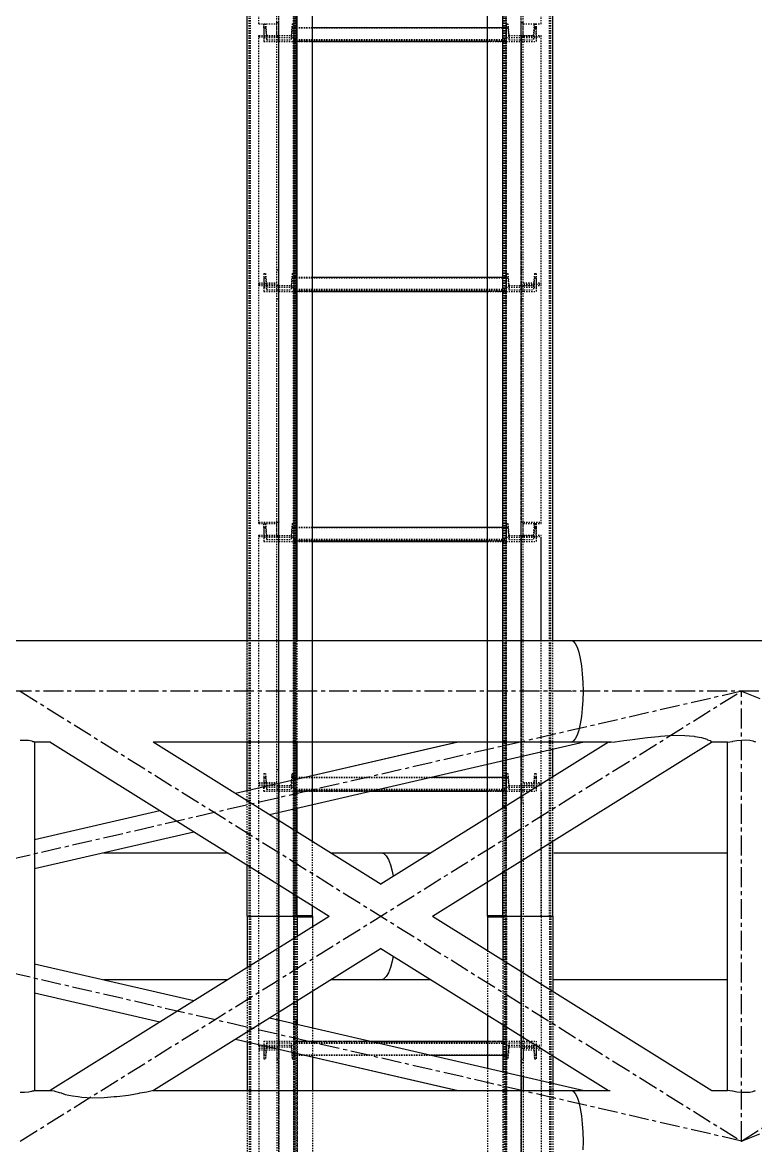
# Model space of a CAD drawing. Header units: millimetres. Extents: x 5143 to 30813, y 232 to 21408.
# Drawn here: x 26041.8 to 26335.1, y 10728.5 to 11177.9 of the extents above; entities that cross this region are included whole.
import ezdxf

# ---------------------------------------------------------------- set-up
doc = ezdxf.new("R2010")
doc.units = ezdxf.units.MM
doc.header["$LTSCALE"] = 0.25
for name, pattern in [('CENTER', [50.8, 31.75, -6.35, 6.35, -6.35]), ('XKITLINE00', [0]), ('XKITLINE02', [4, 2, -2]), ('XKITLINE03', [6, 3, -1, 1, -1])]:
    doc.linetypes.add(name, pattern=pattern)

msp = doc.modelspace()

# ---------------------------------------------------------------- linework, layer by layer
at = {"color": 1, "linetype": 'XKITLINE03'}
for p, q in [((26144.38, 10818.82), (26144.38, 12467.2)), ((26241.36, 10818.82), (26241.36, 12467.2)), ((26150.38, 12460.27), (26150.38, 10820.27)), ((26235.38, 10820.27), (26235.38, 12460.27)), ((26144.38, 11073.14), (26144.38, 11172.11)), ((26150.38, 11170.2), (26150.38, 11171.87)), ((26235.36, 11171.87), (26235.36, 11170.2)), ((26241.36, 11172.11), (26241.36, 11073.14)), ((26150.38, 11170.38), (26235.36, 11170.38)), ((26144.38, 10977.95), (26144.38, 11073.14)), ((26241.36, 11073.14), (26241.36, 10977.95)), ((26150.38, 11070.21), (26150.38, 11071.88)), ((26150.38, 11070.39), (26235.36, 11070.39)), ((26235.36, 11071.88), (26235.36, 11070.21)), ((26144.38, 10873.16), (26144.38, 10972.13)), ((26150.38, 10970.22), (26150.38, 10971.89)), ((26150.38, 10970.4), (26235.36, 10970.4)), ((26235.36, 10971.89), (26235.36, 10970.22)), ((26241.36, 10972.13), (26241.36, 10873.16)), ((26144.38, 10768.71), (26144.38, 10873.16)), ((26150.38, 10870.24), (26150.38, 10871.9)), ((26150.38, 10870.41), (26235.36, 10870.41)), ((26235.36, 10871.9), (26235.36, 10870.24)), ((26241.36, 10873.16), (26241.36, 10768.7)), ((26144.38, 9173.35), (26144.38, 10821.73)), ((26241.36, 9173.35), (26241.36, 10821.73)), ((26150.38, 10820.27), (26150.38, 9180.27)), ((26235.38, 9180.27), (26235.38, 10820.27)), ((26144.38, 10668.42), (26144.38, 10767.39)), ((26150.38, 10768.65), (26150.38, 10770.31)), ((26235.36, 10770.14), (26150.38, 10770.14)), ((26235.36, 10770.31), (26235.36, 10768.65)), ((26241.36, 10767.39), (26241.36, 10668.42))]:
    msp.add_line(p, q, dxfattribs=at)
at = {"color": 3, "linetype": 'XKITLINE02'}
for p, q in [((26132.53, 10820.27), (26132.53, 12463.6)), ((26133.06, 10820.27), (26133.07, 12463.8)), ((26150.3, 10820.27), (26150.3, 12463.8)), ((26150.83, 10820.27), (26150.83, 12463.6)), ((26234.06, 10837.88), (26234.06, 12463.6)), ((26234.91, 10820.27), (26234.91, 12463.6)), ((26235.44, 10820.27), (26235.45, 12463.8)), ((26252.68, 10820.27), (26252.68, 12463.8)), ((26253.21, 10820.27), (26253.21, 12463.6)), ((26150.38, 10820.27), (26150.38, 12460.57)), ((26151.23, 10820.3), (26151.23, 12460.55)), ((26157.88, 10824.41), (26157.88, 12460.56)), ((26227.88, 10820.56), (26227.88, 12460.56)), ((26234.53, 10820.3), (26234.53, 12460.55)), ((26235.38, 10820.27), (26235.38, 12460.57)), ((26131.68, 10840.75), (26131.68, 12421.84)), ((26150.38, 12350.28), (26150.38, 10820.27)), ((26151.23, 12350.28), (26151.23, 10820.3)), ((26254.06, 10887.1), (26254.06, 12350.28)), ((26136.38, 11177.33), (26136.38, 11273.12)), ((26143.58, 11172.02), (26143.58, 11272.53)), ((26144.38, 11172.02), (26144.38, 11273.12)), ((26241.36, 11172.02), (26241.36, 11273.12)), ((26242.16, 11172.02), (26242.16, 11272.53)), ((26249.36, 11177.33), (26249.36, 11273.12)), ((26136.38, 11177.33), (26143.58, 11177.33)), ((26138.38, 11175.7), (26138.38, 11177.37)), ((26138.38, 11177.37), (26139.06, 11177.37)), ((26138.38, 11177.33), (26138.38, 11171.87)), ((26139.06, 11177.37), (26139.06, 11175.7)), ((26139.06, 11177.37), (26139.44, 11172.57)), ((26143.58, 11073.71), (26143.58, 11177.83)), ((26143.58, 11177.83), (26144.38, 11177.83)), ((26144.38, 11073.14), (26144.38, 11177.83)), ((26149.7, 11177.37), (26149.32, 11172.57)), ((26149.7, 11177.37), (26149.7, 11175.7)), ((26149.7, 11177.37), (26150.38, 11177.37)), ((26150.38, 11177.37), (26150.38, 11175.7)), ((26150.38, 11177.37), (26150.38, 11171.87)), ((26150.38, 11170.2), (26150.38, 11175.88)), ((26150.38, 11175.88), (26157.88, 11175.88)), ((26150.38, 11175.87), (26235.36, 11175.87)), ((26227.88, 11175.88), (26235.36, 11175.88)), ((26235.36, 11177.37), (26235.36, 11171.87)), ((26235.36, 11177.37), (26236.04, 11177.37)), ((26235.36, 11177.37), (26235.36, 11175.7)), ((26235.36, 11170.2), (26235.36, 11175.88)), ((26236.04, 11177.37), (26236.42, 11172.57)), ((26236.04, 11177.37), (26236.04, 11175.7)), ((26241.36, 11073.14), (26241.36, 11177.83)), ((26241.36, 11177.83), (26242.16, 11177.83)), ((26242.16, 11073.71), (26242.16, 11177.83)), ((26242.16, 11177.33), (26249.36, 11177.33)), ((26246.3, 11172.57), (26246.68, 11177.37)), ((26246.68, 11177.37), (26247.36, 11177.37)), ((26246.68, 11177.37), (26246.68, 11175.7)), ((26247.36, 11171.87), (26247.36, 11177.37)), ((26247.36, 11177.37), (26247.36, 11175.7)), ((26136.38, 11073.14), (26136.38, 11172.68)), ((26136.38, 11172.68), (26143.58, 11172.68)), ((26136.38, 11172.11), (26144.38, 11172.11)), ((26138.38, 11175.7), (26139.06, 11175.7)), ((26138.38, 11175.7), (26138.38, 11170.2)), ((26138.38, 11171.87), (26138.38, 11170.2)), ((26138.38, 11171.87), (26150.38, 11171.87)), ((26139.06, 11175.7), (26139.44, 11170.9)), ((26139.44, 11172.57), (26139.44, 11170.9)), ((26139.44, 11172.57), (26149.32, 11172.57)), ((26143.58, 11172.02), (26144.38, 11172.02)), ((26149.7, 11175.7), (26149.32, 11170.9)), ((26149.32, 11172.57), (26149.32, 11170.9)), ((26149.7, 11175.7), (26150.38, 11175.7)), ((26150.38, 11175.71), (26235.36, 11175.71)), ((26150.38, 11175.7), (26235.36, 11175.7)), ((26150.38, 11175.7), (26150.38, 11170.2)), ((26150.38, 11171.87), (26150.38, 11170.2)), ((26235.36, 11175.7), (26235.36, 11170.2)), ((26235.36, 11175.7), (26236.04, 11175.7)), ((26235.36, 11171.87), (26247.36, 11171.87)), ((26235.36, 11171.87), (26235.36, 11170.2)), ((26236.04, 11175.7), (26236.42, 11170.9)), ((26236.42, 11172.57), (26246.3, 11172.57)), ((26236.42, 11172.57), (26236.42, 11170.9)), ((26241.36, 11172.11), (26249.36, 11172.11)), ((26241.36, 11172.02), (26242.16, 11172.02)), ((26242.16, 11172.68), (26249.36, 11172.68)), ((26246.68, 11175.7), (26246.3, 11170.9)), ((26246.3, 11172.57), (26246.3, 11170.9)), ((26246.68, 11175.7), (26247.36, 11175.7)), ((26247.36, 11175.7), (26247.36, 11170.2)), ((26247.36, 11171.87), (26247.36, 11170.2)), ((26249.36, 11073.14), (26249.36, 11172.68)), ((26138.38, 11170.2), (26150.38, 11170.2)), ((26139.44, 11170.9), (26149.32, 11170.9)), ((26150.38, 11171.06), (26235.36, 11171.06)), ((26150.38, 11170.92), (26235.36, 11170.92)), ((26150.38, 11170.38), (26157.88, 11170.38)), ((26150.38, 11170.2), (26157.88, 11170.2)), ((26227.88, 11170.38), (26235.36, 11170.38)), ((26227.88, 11170.2), (26235.36, 11170.2)), ((26235.36, 11170.2), (26247.36, 11170.2)), ((26236.42, 11170.9), (26246.3, 11170.9)), ((26138.38, 11077.38), (26138.38, 11075.71)), ((26138.38, 11077.38), (26139.06, 11077.38)), ((26138.38, 11077.38), (26138.38, 11071.88)), ((26139.06, 11077.38), (26139.06, 11075.71)), ((26139.06, 11077.38), (26139.44, 11072.58)), ((26143.58, 11078.86), (26144.38, 11078.86)), ((26149.7, 11077.38), (26149.32, 11072.58)), ((26149.7, 11077.38), (26149.7, 11075.71)), ((26149.7, 11077.38), (26150.38, 11077.38)), ((26150.38, 11077.38), (26150.38, 11075.71)), ((26150.38, 11077.38), (26150.38, 11071.88)), ((26235.36, 11077.38), (26235.36, 11071.88)), ((26235.36, 11077.38), (26236.04, 11077.38)), ((26235.36, 11077.38), (26235.36, 11075.71)), ((26236.04, 11077.38), (26236.42, 11072.58)), ((26236.04, 11077.38), (26236.04, 11075.71)), ((26241.36, 11078.86), (26242.16, 11078.86)), ((26246.68, 11077.38), (26246.3, 11072.58)), ((26246.68, 11077.38), (26247.36, 11077.38)), ((26246.68, 11077.38), (26246.68, 11075.71)), ((26247.36, 11077.38), (26247.36, 11071.88)), ((26247.36, 11077.38), (26247.36, 11075.71)), ((26136.38, 11073.71), (26143.58, 11073.71)), ((26136.38, 10977.35), (26136.38, 11073.14)), ((26136.38, 11073.14), (26144.38, 11073.14)), ((26136.38, 11073.14), (26144.38, 11073.14)), ((26136.38, 11072.55), (26143.58, 11072.55)), ((26138.38, 11075.71), (26139.06, 11075.71)), ((26138.38, 11075.71), (26138.38, 11070.21)), ((26139.06, 11075.71), (26139.44, 11070.91)), ((26139.44, 11072.58), (26139.44, 11070.91)), ((26139.44, 11072.58), (26149.32, 11072.58)), ((26143.58, 10972.04), (26143.58, 11072.55)), ((26144.38, 10972.04), (26144.38, 11073.14)), ((26149.7, 11075.71), (26149.32, 11070.91)), ((26149.32, 11072.58), (26149.32, 11070.91)), ((26149.7, 11075.71), (26150.38, 11075.71)), ((26150.38, 11070.21), (26150.38, 11075.89)), ((26150.38, 11075.89), (26157.88, 11075.89)), ((26150.38, 11075.88), (26235.36, 11075.88)), ((26150.38, 11075.72), (26235.36, 11075.72)), ((26150.38, 11075.71), (26150.38, 11070.21)), ((26150.38, 11075.71), (26235.36, 11075.71)), ((26227.88, 11075.89), (26235.36, 11075.89)), ((26235.36, 11070.21), (26235.36, 11075.89)), ((26235.36, 11075.71), (26235.36, 11070.21)), ((26235.36, 11075.71), (26236.04, 11075.71)), ((26236.04, 11075.71), (26236.42, 11070.91)), ((26236.42, 11072.58), (26246.3, 11072.58)), ((26236.42, 11072.58), (26236.42, 11070.91)), ((26241.36, 10972.04), (26241.36, 11073.14)), ((26241.36, 11073.14), (26249.36, 11073.14)), ((26241.36, 11073.14), (26249.36, 11073.14)), ((26242.16, 11073.71), (26249.36, 11073.71)), ((26242.16, 10972.04), (26242.16, 11072.55)), ((26242.16, 11072.55), (26249.36, 11072.55)), ((26246.68, 11075.71), (26246.3, 11070.91)), ((26246.3, 11072.58), (26246.3, 11070.91)), ((26246.68, 11075.71), (26247.36, 11075.71)), ((26247.36, 11075.71), (26247.36, 11070.21)), ((26249.36, 10977.35), (26249.36, 11073.14)), ((26138.38, 11071.88), (26138.38, 11070.21)), ((26138.38, 11071.88), (26150.38, 11071.88)), ((26138.38, 11070.21), (26150.38, 11070.21)), ((26139.44, 11070.91), (26149.32, 11070.91)), ((26150.38, 11071.88), (26150.38, 11070.21)), ((26150.38, 11071.08), (26235.36, 11071.08)), ((26150.38, 11070.93), (26235.36, 11070.93)), ((26150.38, 11070.39), (26157.88, 11070.39)), ((26150.38, 11070.21), (26157.88, 11070.21)), ((26227.88, 11070.39), (26235.36, 11070.39)), ((26227.88, 11070.21), (26235.36, 11070.21)), ((26235.36, 11071.88), (26247.36, 11071.88)), ((26235.36, 11071.88), (26235.36, 11070.21)), ((26235.36, 11070.21), (26247.36, 11070.21)), ((26236.42, 11070.91), (26246.3, 11070.91)), ((26247.36, 11071.88), (26247.36, 11070.21)), ((26143.58, 11067.24), (26144.38, 11067.24)), ((26241.36, 11067.24), (26242.16, 11067.24)), ((26136.38, 10977.95), (26144.38, 10977.95)), ((26136.38, 10977.35), (26143.58, 10977.35)), ((26138.38, 10975.72), (26138.38, 10977.39)), ((26138.38, 10977.39), (26139.06, 10977.39)), ((26138.38, 10977.35), (26138.38, 10971.89)), ((26138.38, 10975.72), (26139.06, 10975.72)), ((26138.38, 10975.72), (26138.38, 10970.22)), ((26139.06, 10977.39), (26139.06, 10975.72)), ((26139.06, 10977.39), (26139.44, 10972.59)), ((26139.06, 10975.72), (26139.44, 10970.92)), ((26143.58, 10873.74), (26143.58, 10977.85)), ((26143.58, 10977.85), (26144.38, 10977.85)), ((26144.38, 10873.16), (26144.38, 10977.85)), ((26149.7, 10977.39), (26149.32, 10972.59)), ((26149.7, 10975.72), (26149.32, 10970.92)), ((26149.7, 10977.39), (26149.7, 10975.72)), ((26149.7, 10977.39), (26150.38, 10977.39)), ((26149.7, 10975.72), (26150.38, 10975.72)), ((26150.38, 10977.39), (26150.38, 10975.72)), ((26150.38, 10977.39), (26150.38, 10971.89)), ((26150.38, 10970.22), (26150.38, 10975.9)), ((26150.38, 10975.9), (26157.88, 10975.9)), ((26150.38, 10975.89), (26235.36, 10975.89)), ((26150.38, 10975.73), (26235.36, 10975.73)), ((26150.38, 10975.72), (26150.38, 10970.22)), ((26150.38, 10975.72), (26235.36, 10975.72)), ((26227.88, 10975.9), (26235.36, 10975.9)), ((26235.36, 10977.39), (26235.36, 10971.89)), ((26235.36, 10977.39), (26236.04, 10977.39)), ((26235.36, 10977.39), (26235.36, 10975.72)), ((26235.36, 10970.22), (26235.36, 10975.9)), ((26235.36, 10975.72), (26235.36, 10970.22)), ((26235.36, 10975.72), (26236.04, 10975.72)), ((26236.04, 10977.39), (26236.42, 10972.59)), ((26236.04, 10977.39), (26236.04, 10975.72)), ((26236.04, 10975.72), (26236.42, 10970.92)), ((26241.36, 10977.95), (26249.36, 10977.95)), ((26241.36, 10873.16), (26241.36, 10977.85)), ((26241.36, 10977.85), (26242.16, 10977.85)), ((26242.16, 10873.74), (26242.16, 10977.85)), ((26242.16, 10977.35), (26249.36, 10977.35)), ((26246.3, 10972.59), (26246.68, 10977.39)), ((26246.68, 10975.72), (26246.3, 10970.92)), ((26246.68, 10977.39), (26247.36, 10977.39)), ((26246.68, 10977.39), (26246.68, 10975.72)), ((26246.68, 10975.72), (26247.36, 10975.72)), ((26247.36, 10971.89), (26247.36, 10977.39)), ((26247.36, 10977.39), (26247.36, 10975.72)), ((26247.36, 10975.72), (26247.36, 10970.22)), ((26136.38, 10873.16), (26136.38, 10972.7)), ((26136.38, 10972.7), (26143.58, 10972.7)), ((26136.38, 10972.13), (26144.38, 10972.13)), ((26138.38, 10971.89), (26138.38, 10970.22)), ((26138.38, 10971.89), (26150.38, 10971.89)), ((26138.38, 10970.22), (26150.38, 10970.22)), ((26139.44, 10972.59), (26139.44, 10970.92)), ((26139.44, 10972.59), (26149.32, 10972.59)), ((26139.44, 10970.92), (26149.32, 10970.92)), ((26143.58, 10972.04), (26144.38, 10972.04)), ((26149.32, 10972.59), (26149.32, 10970.92)), ((26150.38, 10971.89), (26150.38, 10970.22)), ((26150.38, 10971.09), (26235.36, 10971.09)), ((26150.38, 10970.94), (26235.36, 10970.94)), ((26150.38, 10970.4), (26157.88, 10970.4)), ((26150.38, 10970.22), (26157.88, 10970.22)), ((26227.88, 10970.4), (26235.36, 10970.4)), ((26227.88, 10970.22), (26235.36, 10970.22)), ((26235.36, 10971.89), (26247.36, 10971.89)), ((26235.36, 10971.89), (26235.36, 10970.22)), ((26235.36, 10970.22), (26247.36, 10970.22)), ((26236.42, 10972.59), (26246.3, 10972.59)), ((26236.42, 10972.59), (26236.42, 10970.92)), ((26236.42, 10970.92), (26246.3, 10970.92)), ((26241.36, 10972.13), (26249.36, 10972.13)), ((26241.36, 10972.04), (26242.16, 10972.04)), ((26242.16, 10972.7), (26249.36, 10972.7)), ((26246.3, 10972.59), (26246.3, 10970.92)), ((26247.36, 10971.89), (26247.36, 10970.22)), ((26249.36, 10930.57), (26249.36, 10972.7)), ((26249.36, 10873.16), (26249.36, 10972.13)), ((26131.68, 10889.97), (26131.68, 10930.57)), ((26151.68, 10889.97), (26151.68, 10930.57)), ((26157.88, 10889.97), (26157.88, 10930.57)), ((26227.88, 10881.07), (26227.88, 10930.57)), ((26234.06, 10882.49), (26234.06, 10930.57)), ((26241.36, 10873.16), (26241.36, 10930.57)), ((26254.06, 10887.1), (26254.06, 10930.57)), ((26138.38, 10877.4), (26138.38, 10875.73)), ((26138.38, 10877.4), (26139.06, 10877.4)), ((26138.38, 10877.4), (26138.38, 10872.09)), ((26138.38, 10875.73), (26139.06, 10875.73)), ((26138.38, 10875.73), (26138.38, 10870.24)), ((26139.06, 10877.4), (26139.06, 10875.73)), ((26139.06, 10877.4), (26139.44, 10872.6)), ((26139.06, 10875.73), (26139.44, 10870.94)), ((26143.58, 10878.89), (26144.38, 10878.89)), ((26149.32, 10872.6), (26149.7, 10877.4)), ((26149.7, 10875.73), (26149.32, 10870.94)), ((26149.7, 10877.4), (26149.7, 10875.73)), ((26149.7, 10877.4), (26150.38, 10877.4)), ((26149.7, 10875.73), (26150.38, 10875.73)), ((26150.38, 10877.4), (26150.38, 10875.73)), ((26150.38, 10871.9), (26150.38, 10877.4)), ((26150.38, 10870.24), (26150.38, 10875.91)), ((26150.38, 10875.91), (26205.5, 10875.91)), ((26150.38, 10875.9), (26235.36, 10875.9)), ((26150.38, 10875.74), (26235.36, 10875.74)), ((26150.38, 10875.73), (26150.38, 10870.24)), ((26150.38, 10875.73), (26235.36, 10875.73)), ((26151.68, 10863.52), (26151.68, 10875.15)), ((26157.88, 10864.95), (26157.88, 10876.58)), ((26227.88, 10875.91), (26235.36, 10875.91)), ((26235.36, 10877.4), (26235.36, 10871.9)), ((26235.36, 10877.4), (26236.04, 10877.4)), ((26235.36, 10877.4), (26235.36, 10875.73)), ((26235.36, 10870.24), (26235.36, 10875.91)), ((26235.36, 10875.73), (26235.36, 10870.24)), ((26235.36, 10875.73), (26236.04, 10875.73)), ((26236.04, 10877.4), (26236.42, 10872.6)), ((26236.04, 10877.4), (26236.04, 10875.73)), ((26236.04, 10875.73), (26236.42, 10870.94)), ((26241.36, 10878.89), (26242.16, 10878.89)), ((26246.68, 10877.4), (26246.3, 10872.6)), ((26246.68, 10875.73), (26246.3, 10870.94)), ((26246.68, 10877.4), (26247.36, 10877.4)), ((26246.68, 10877.4), (26246.68, 10875.73)), ((26246.68, 10875.73), (26247.36, 10875.73)), ((26247.36, 10877.4), (26247.36, 10871.9)), ((26247.36, 10877.4), (26247.36, 10875.73)), ((26247.36, 10875.73), (26247.36, 10870.24)), ((26254.06, 10850.36), (26254.06, 10876.13)), ((26131.68, 10840.75), (26131.68, 10870.54)), ((26136.38, 10873.74), (26143.58, 10873.74)), ((26136.38, 10873.16), (26144.38, 10873.16)), ((26136.38, 10768.15), (26136.38, 10873.16)), ((26136.38, 10873.16), (26144.38, 10873.16)), ((26136.38, 10872.6), (26143.58, 10872.6)), ((26138.38, 10870.24), (26138.38, 10872.09)), ((26138.38, 10871.9), (26150.38, 10871.9)), ((26138.38, 10870.24), (26150.38, 10870.24)), ((26139.44, 10872.6), (26139.44, 10870.94)), ((26139.44, 10872.6), (26149.32, 10872.6)), ((26139.44, 10870.94), (26149.32, 10870.94)), ((26143.58, 10872.6), (26143.58, 10763.09)), ((26144.38, 10873.16), (26144.38, 10763.09)), ((26149.32, 10872.6), (26149.32, 10870.94)), ((26150.38, 10871.9), (26150.38, 10870.24)), ((26150.38, 10871.1), (26235.36, 10871.1)), ((26150.38, 10870.95), (26235.36, 10870.95)), ((26150.38, 10870.41), (26181.62, 10870.41)), ((26150.38, 10870.24), (26180.84, 10870.24)), ((26227.88, 10870.41), (26235.36, 10870.41)), ((26227.88, 10870.24), (26235.36, 10870.24)), ((26235.36, 10871.9), (26247.36, 10871.9)), ((26235.36, 10871.9), (26235.36, 10870.24)), ((26235.36, 10870.24), (26247.36, 10870.24)), ((26236.42, 10872.6), (26246.3, 10872.6)), ((26236.42, 10872.6), (26236.42, 10870.94)), ((26236.42, 10870.94), (26246.3, 10870.94)), ((26241.36, 10873.16), (26249.36, 10873.16)), ((26241.36, 10873.16), (26241.36, 10763.09)), ((26241.36, 10873.16), (26249.36, 10873.16)), ((26242.16, 10873.74), (26249.36, 10873.74)), ((26242.16, 10865.46), (26242.16, 10872.6)), ((26242.16, 10872.6), (26249.36, 10872.6)), ((26246.3, 10872.6), (26246.3, 10870.94)), ((26247.36, 10871.9), (26247.36, 10870.24)), ((26249.36, 10820.27), (26249.36, 10873.16)), ((26143.58, 10867.55), (26144.38, 10867.55)), ((26241.36, 10867.55), (26242.16, 10867.55)), ((26249.36, 10869.95), (26249.36, 10768.14)), ((26234.06, 10837.88), (26234.06, 10863.66)), ((26242.16, 10865.46), (26242.16, 10763.09)), ((26227.88, 10834.03), (26227.88, 10859.8)), ((26151.68, 10828.28), (26151.68, 10854.05)), ((26157.88, 10824.41), (26157.88, 10850.18)), ((26241.36, 10842.44), (26241.36, 10768.7)), ((26132.53, 10820.27), (26132.53, 9176.95)), ((26133.06, 10820.27), (26133.07, 9176.75)), ((26150.3, 10820.27), (26150.3, 9176.75)), ((26150.38, 10820.57), (26151.68, 10820.57)), ((26150.38, 10820.27), (26151.68, 10820.27)), ((26150.38, 10820.27), (26151.68, 10820.27)), ((26150.38, 10820.27), (26150.38, 10750.27)), ((26150.38, 10819.98), (26151.68, 10819.98)), ((26150.83, 10820.27), (26150.83, 9176.95)), ((26151.23, 10820.55), (26151.68, 10820.55)), ((26151.23, 10820.3), (26151.68, 10820.29)), ((26151.23, 10820.25), (26151.68, 10820.25)), ((26151.23, 10820.25), (26151.23, 10777.26)), ((26151.23, 10820), (26151.68, 10820)), ((26151.68, 10820.27), (26151.68, 9223.34)), ((26157.88, 10820.56), (26157.88, 10820.57)), ((26157.88, 10820.56), (26157.88, 10820.57)), ((26157.88, 10820.56), (26157.88, 10820.57)), ((26157.88, 10820.27), (26157.88, 10820.29)), ((26157.88, 10820.27), (26157.88, 10820.29)), ((26157.88, 10820.27), (26157.88, 10820.26)), ((26157.88, 10820.27), (26157.88, 10820.26)), ((26157.88, 10819.99), (26157.88, 10819.98)), ((26157.88, 10819.99), (26157.88, 10819.98)), ((26157.88, 10819.99), (26157.88, 10819.98)), ((26227.88, 10820.57), (26227.88, 10820.56)), ((26227.88, 10820.56), (26227.88, 10820.57)), ((26227.88, 10820.29), (26227.88, 10820.27)), ((26227.88, 10820.27), (26227.88, 10820.29)), ((26227.88, 10820.27), (26227.88, 10820.26)), ((26227.88, 10820.27), (26227.88, 10820.26)), ((26227.88, 10819.99), (26227.88, 10819.98)), ((26227.88, 10819.99), (26227.88, 10819.98)), ((26227.88, 10819.99), (26227.88, 10819.98)), ((26234.06, 10820.57), (26235.38, 10820.57)), ((26234.06, 10820.55), (26234.53, 10820.55)), ((26234.06, 10820.29), (26234.53, 10820.3)), ((26234.06, 10820.27), (26235.38, 10820.27)), ((26234.06, 10820.27), (26235.38, 10820.27)), ((26234.06, 10820.25), (26234.53, 10820.25)), ((26234.06, 10820), (26234.53, 10820)), ((26234.06, 10819.98), (26235.38, 10819.98)), ((26234.53, 10820.25), (26234.53, 9180)), ((26234.91, 10820.27), (26234.91, 9176.95)), ((26235.38, 10820.27), (26235.38, 9179.98)), ((26235.44, 10820.27), (26235.45, 9176.75)), ((26252.68, 10820.27), (26252.68, 9176.75)), ((26253.21, 10820.27), (26253.21, 9176.95)), ((26254.06, 10820.27), (26254.06, 9210.38)), ((26151.68, 10812.27), (26151.68, 10786.5)), ((26157.88, 10816.14), (26157.88, 10790.37)), ((26227.88, 10806.52), (26227.88, 10780.75)), ((26131.68, 10799.8), (26131.68, 10770.01)), ((26234.06, 10802.67), (26234.06, 10776.89)), ((26254.06, 10790.19), (26254.06, 10764.42)), ((26151.23, 10778.74), (26151.23, 9180)), ((26151.68, 10777.03), (26151.68, 10765.4)), ((26157.88, 10775.6), (26157.88, 10763.97)), ((26136.38, 10768.71), (26144.38, 10768.71)), ((26136.38, 10768.15), (26143.58, 10768.15)), ((26136.38, 10767.39), (26136.38, 10667.84)), ((26136.38, 10767.39), (26144.38, 10767.39)), ((26136.38, 10766.81), (26143.58, 10766.81)), ((26138.38, 10770.31), (26138.38, 10768.65)), ((26138.38, 10770.31), (26138.38, 10764.81)), ((26138.38, 10770.31), (26150.38, 10770.31)), ((26138.38, 10768.65), (26138.38, 10763.15)), ((26138.38, 10768.65), (26150.38, 10768.65)), ((26139.44, 10769.61), (26139.06, 10764.81)), ((26139.44, 10767.95), (26139.06, 10763.15)), ((26139.44, 10769.61), (26139.44, 10767.95)), ((26139.44, 10769.61), (26149.32, 10769.61)), ((26139.44, 10767.95), (26149.32, 10767.95)), ((26143.58, 10766.81), (26143.58, 10662.7)), ((26144.38, 10767.39), (26144.38, 10662.7)), ((26149.32, 10769.61), (26149.32, 10767.95)), ((26149.32, 10769.61), (26149.7, 10764.81)), ((26149.32, 10767.95), (26149.7, 10763.15)), ((26150.38, 10770.31), (26150.38, 10768.65)), ((26150.38, 10770.31), (26150.38, 10764.81)), ((26150.38, 10770.31), (26180.84, 10770.31)), ((26150.38, 10770.31), (26150.38, 10764.64)), ((26150.38, 10770.14), (26181.62, 10770.14)), ((26150.38, 10769.6), (26235.36, 10769.6)), ((26150.38, 10769.45), (26235.36, 10769.45)), ((26150.38, 10768.65), (26150.38, 10763.15)), ((26227.88, 10770.31), (26235.36, 10770.31)), ((26227.88, 10770.14), (26235.36, 10770.14)), ((26235.36, 10770.31), (26235.36, 10764.81)), ((26235.36, 10770.31), (26247.36, 10770.31)), ((26235.36, 10770.31), (26235.36, 10768.65)), ((26235.36, 10770.31), (26235.36, 10764.64)), ((26235.36, 10768.65), (26235.36, 10763.15)), ((26235.36, 10768.65), (26247.36, 10768.65)), ((26236.42, 10769.61), (26236.04, 10764.81)), ((26236.42, 10767.95), (26236.04, 10763.15)), ((26236.42, 10769.61), (26246.3, 10769.61)), ((26236.42, 10769.61), (26236.42, 10767.95)), ((26236.42, 10767.95), (26246.3, 10767.95)), ((26241.36, 10768.7), (26249.36, 10768.7)), ((26241.36, 10767.39), (26241.36, 10756.37)), ((26241.36, 10767.39), (26249.36, 10767.39)), ((26241.36, 10767.39), (26241.36, 10662.7)), ((26242.16, 10768.14), (26249.36, 10768.14)), ((26242.16, 10766.81), (26242.16, 10750.27)), ((26242.16, 10766.81), (26249.36, 10766.81)), ((26246.3, 10769.61), (26246.68, 10764.81)), ((26246.3, 10769.61), (26246.3, 10767.95)), ((26246.3, 10767.95), (26246.68, 10763.15)), ((26247.36, 10770.31), (26247.36, 10764.81)), ((26247.36, 10770.31), (26247.36, 10768.65)), ((26247.36, 10768.65), (26247.36, 10763.15)), ((26249.36, 10767.39), (26249.36, 10750.57)), ((26138.38, 10764.81), (26138.38, 10763.15)), ((26138.38, 10764.81), (26139.06, 10764.81)), ((26138.38, 10763.15), (26139.06, 10763.15)), ((26139.06, 10764.81), (26139.06, 10763.15)), ((26143.58, 10763.09), (26144.38, 10763.09)), ((26149.7, 10764.81), (26149.7, 10763.15)), ((26149.7, 10764.81), (26150.38, 10764.81)), ((26149.7, 10763.15), (26150.38, 10763.15)), ((26150.38, 10764.81), (26150.38, 10763.15)), ((26150.38, 10764.81), (26235.36, 10764.81)), ((26150.38, 10764.8), (26235.36, 10764.8)), ((26150.38, 10764.65), (26235.36, 10764.65)), ((26150.38, 10764.64), (26205.5, 10764.64)), ((26227.88, 10764.64), (26235.36, 10764.64)), ((26235.36, 10764.81), (26236.04, 10764.81)), ((26235.36, 10764.81), (26235.36, 10763.15)), ((26235.36, 10763.15), (26236.04, 10763.15)), ((26236.04, 10764.81), (26236.04, 10763.15)), ((26241.36, 10763.09), (26242.16, 10763.09)), ((26246.68, 10764.81), (26247.36, 10764.81)), ((26246.68, 10764.81), (26246.68, 10763.15)), ((26246.68, 10763.15), (26247.36, 10763.15)), ((26247.36, 10764.81), (26247.36, 10763.15)), ((26143.58, 10761.66), (26144.38, 10761.66)), ((26227.88, 10759.48), (26227.88, 9180.26)), ((26227.88, 10759.48), (26227.88, 10709.97)), ((26234.06, 10758.06), (26234.06, 10709.97)), ((26241.36, 10761.66), (26242.16, 10761.66)), ((26242.16, 10756.18), (26242.16, 10662.7)), ((26249.36, 10754.53), (26249.36, 10667.85)), ((26254.06, 10753.45), (26254.06, 10750.27)), ((26131.68, 10750.57), (26131.68, 10709.97)), ((26150.38, 10750.57), (26150.38, 9179.98)), ((26151.68, 10750.57), (26151.68, 10709.97)), ((26157.88, 10750.57), (26157.88, 9180.26)), ((26157.88, 10750.57), (26157.88, 10709.97)), ((26254.06, 10750.27), (26254.06, 10709.97))]:
    msp.add_line(p, q, dxfattribs=at)
at = {"color": 7, "linetype": 'XKITLINE00'}
for p, q in [((26131.68, 10930.57), (26131.68, 12349.97)), ((26151.68, 10930.57), (26151.68, 12349.97)), ((26157.88, 10930.57), (26157.88, 12349.97)), ((26227.88, 10930.57), (26227.88, 12349.97)), ((26234.06, 10930.57), (26234.06, 12349.97)), ((26254.06, 10930.57), (26254.06, 12349.97)), ((26157.88, 11175.88), (26227.88, 11175.88)), ((26157.88, 11170.38), (26227.88, 11170.38)), ((26157.88, 11170.2), (26227.88, 11170.2)), ((26157.88, 11075.89), (26227.88, 11075.89)), ((26157.88, 11070.39), (26227.88, 11070.39)), ((26157.88, 11070.21), (26227.88, 11070.21)), ((26157.88, 10975.9), (26227.88, 10975.9)), ((26157.88, 10970.4), (26227.88, 10970.4)), ((26157.88, 10970.22), (26227.88, 10970.22)), ((26131.68, 10870.54), (26131.68, 10889.97)), ((26151.68, 10875.15), (26151.68, 10889.97)), ((26157.88, 10876.58), (26157.88, 10889.97)), ((26254.06, 10876.13), (26254.06, 10887.1)), ((26227.88, 10859.8), (26227.88, 10881.07)), ((26234.06, 10863.66), (26234.06, 10882.49)), ((26205.5, 10875.91), (26227.88, 10875.91)), ((26180.84, 10870.24), (26227.88, 10870.24)), ((26181.62, 10870.41), (26227.88, 10870.41)), ((26151.68, 10854.05), (26151.68, 10863.52)), ((26157.88, 10850.18), (26157.88, 10864.95)), ((26254.06, 10820.27), (26254.06, 10850.36)), ((26131.68, 10820.27), (26131.68, 10840.75)), ((26234.06, 10820.27), (26234.06, 10837.88)), ((26227.88, 10820.57), (26227.88, 10834.03)), ((26151.68, 10820.27), (26151.68, 10828.28)), ((26157.88, 10820.57), (26157.88, 10824.41)), ((26131.68, 10820.27), (26151.68, 10820.27)), ((26131.68, 10820.27), (26151.68, 10820.27)), ((26131.68, 10820.27), (26131.68, 10799.8)), ((26151.68, 10820.57), (26157.88, 10820.57)), ((26151.68, 10820.55), (26157.88, 10820.56)), ((26151.68, 10820.29), (26157.88, 10820.29)), ((26151.68, 10820.27), (26157.88, 10820.27)), ((26151.68, 10820.27), (26151.68, 10812.27)), ((26151.68, 10820.27), (26157.88, 10820.27)), ((26151.68, 10820.25), (26157.88, 10820.26)), ((26151.68, 10820), (26157.88, 10819.99)), ((26151.68, 10819.98), (26157.88, 10819.98)), ((26157.88, 10820.29), (26157.88, 10820.56)), ((26157.88, 10820.26), (26157.88, 10819.99)), ((26157.88, 10819.98), (26157.88, 10816.14)), ((26227.88, 10820.57), (26234.06, 10820.57)), ((26227.88, 10820.56), (26234.06, 10820.55)), ((26227.88, 10820.29), (26227.88, 10820.56)), ((26227.88, 10820.29), (26234.06, 10820.29)), ((26227.88, 10820.27), (26234.06, 10820.27)), ((26227.88, 10820.27), (26234.06, 10820.27)), ((26227.88, 10820.26), (26234.06, 10820.25)), ((26227.88, 10820.26), (26227.88, 10819.99)), ((26227.88, 10819.99), (26234.06, 10820)), ((26227.88, 10819.98), (26234.06, 10819.98)), ((26227.88, 10819.98), (26227.88, 10806.52)), ((26234.06, 10820.27), (26254.06, 10820.27)), ((26234.06, 10820.27), (26254.06, 10820.27)), ((26234.06, 10820.27), (26234.06, 10802.67)), ((26254.06, 10820.27), (26254.06, 10790.19)), ((26157.88, 10790.37), (26157.88, 10775.6)), ((26151.68, 10786.5), (26151.68, 10777.03)), ((26227.88, 10780.75), (26227.88, 10759.48)), ((26234.06, 10776.89), (26234.06, 10758.06)), ((26131.68, 10770.01), (26131.68, 10750.57)), ((26180.84, 10770.31), (26227.88, 10770.31)), ((26181.62, 10770.14), (26227.88, 10770.14)), ((26151.68, 10765.4), (26151.68, 10750.57)), ((26157.88, 10763.97), (26157.88, 10750.57)), ((26205.5, 10764.64), (26227.88, 10764.64)), ((26254.06, 10764.42), (26254.06, 10753.45))]:
    msp.add_line(p, q, dxfattribs=at)
at = {"color": 8, "linetype": 'XKITLINE00'}
for p, q in [((25185.79, 10930.57), (26261.35, 10930.57)), ((26261.35, 10930.57), (26262.18, 10930.27)), ((26261.35, 10930.57), (26262.18, 10930.27)), ((26261.35, 10930.57), (27695.34, 10930.57)), ((26262.18, 10930.27), (26262.98, 10929.35)), ((26262.18, 10930.27), (26262.98, 10929.35)), ((26262.98, 10929.35), (26263.73, 10927.85)), ((26262.98, 10929.35), (26263.73, 10927.85)), ((26263.73, 10927.85), (26264.41, 10925.83)), ((26263.73, 10927.85), (26264.41, 10925.83)), ((26264.41, 10925.83), (26265, 10923.32)), ((26265, 10923.32), (26265.47, 10920.42)), ((26265.47, 10920.42), (26265.82, 10917.22)), ((26265.82, 10917.22), (26266.04, 10913.8)), ((26266.04, 10913.8), (26266.11, 10910.27)), ((26266.04, 10906.75), (26265.82, 10903.33)), ((26266.11, 10910.27), (26266.04, 10906.75)), ((26265.82, 10903.33), (26265.47, 10900.12)), ((26265, 10897.23), (26264.41, 10894.72)), ((26265.47, 10900.12), (26265, 10897.23)), ((26263.73, 10892.69), (26262.98, 10891.2)), ((26263.73, 10892.69), (26262.98, 10891.2)), ((26264.41, 10894.72), (26263.73, 10892.69)), ((26264.41, 10894.72), (26263.73, 10892.69)), ((26040.88, 10890.73), (26042.64, 10890.75)), ((26042.64, 10890.75), (26044.23, 10890.63)), ((26044.23, 10890.63), (26045.49, 10890.36)), ((26045.49, 10890.36), (26045.87, 10890.18)), ((26045.87, 10890.18), (26046.3, 10890.12)), ((26046.3, 10890.12), (26046.58, 10889.97)), ((26046.58, 10890.07), (26046.58, 10750.48)), ((26046.58, 10889.97), (26052.99, 10889.97)), ((26046.58, 10889.97), (26046.58, 10750.58)), ((26052.77, 10889.97), (26164.51, 10820.27)), ((26094.07, 10889.99), (26185.36, 10833.04)), ((26094.1, 10889.97), (26261.35, 10889.97)), ((26126.98, 10869.45), (26216.09, 10889.97)), ((26126.98, 10869.46), (26216.06, 10889.97)), ((26140.59, 10860.97), (26266.56, 10889.97)), ((26185.17, 10833.16), (26276.26, 10889.97)), ((26205.83, 10820.27), (26317.53, 10889.95)), ((26261.35, 10889.97), (26262.18, 10890.28)), ((26261.35, 10889.97), (26262.18, 10890.28)), ((26261.35, 10889.97), (26277.47, 10889.97)), ((26262.98, 10891.2), (26262.18, 10890.28)), ((26262.98, 10891.2), (26262.18, 10890.28)), ((26276.44, 10889.97), (26276.5, 10889.9)), ((26276.5, 10889.9), (26276.98, 10889.95)), ((26276.98, 10889.95), (26278.82, 10890.05)), ((26278.82, 10890.05), (26278.94, 10890.07)), ((26278.94, 10890.07), (26282.41, 10890.56)), ((26282.41, 10890.56), (26284.82, 10890.81)), ((26284.82, 10890.81), (26286.79, 10891.15)), ((26286.79, 10891.15), (26291.87, 10891.79)), ((26291.87, 10891.79), (26296.3, 10892.17)), ((26296.3, 10892.17), (26297.09, 10892.27)), ((26297.09, 10892.27), (26302.27, 10892.62)), ((26302.27, 10892.62), (26306.83, 10892.61)), ((26306.83, 10892.61), (26310.53, 10892.25)), ((26310.53, 10892.25), (26310.84, 10892.17)), ((26310.84, 10892.17), (26313.55, 10891.77)), ((26313.55, 10891.77), (26315.61, 10891.12)), ((26315.61, 10891.12), (26315.97, 10890.81)), ((26315.97, 10890.81), (26316.93, 10890.55)), ((26316.93, 10890.55), (26317.43, 10890.05)), ((26317.43, 10890.05), (26317.53, 10889.95)), ((26317.5, 10889.97), (26323.97, 10889.97)), ((26323.76, 10889.97), (26323.76, 10750.57)), ((26323.76, 10889.97), (26323.76, 10750.57)), ((26323.79, 10889.97), (26323.97, 10889.87)), ((26323.97, 10889.87), (26324.04, 10889.91)), ((26324.04, 10889.91), (26324.85, 10890.07)), ((26324.85, 10890.07), (26325.98, 10890.18)), ((26325.98, 10890.18), (26326.11, 10890.23)), ((26326.11, 10890.23), (26327.7, 10890.54)), ((26327.7, 10890.54), (26329.46, 10890.72)), ((26329.46, 10890.72), (26331.22, 10890.76)), ((26331.22, 10890.76), (26332.81, 10890.65)), ((26332.81, 10890.65), (26334.07, 10890.4)), ((26334.07, 10890.4), (26334.55, 10890.18)), ((26334.55, 10890.18), (26334.88, 10890.14)), ((26334.88, 10890.14), (26335.16, 10889.99)), ((26046.58, 10850.94), (26096.81, 10862.51)), ((26046.58, 10850.95), (26096.8, 10862.51)), ((26046.58, 10839.32), (26110.41, 10854.02)), ((26074.18, 10845.67), (26123.79, 10845.67)), ((26165.11, 10845.67), (26185.52, 10845.67)), ((26185.52, 10845.67), (26186.45, 10845.36)), ((26185.52, 10845.67), (26205.23, 10845.67)), ((26185.52, 10845.67), (26186.45, 10845.36)), ((26186.45, 10845.36), (26187.35, 10844.43)), ((26186.45, 10845.36), (26187.36, 10844.43)), ((26187.35, 10844.43), (26188.22, 10842.91)), ((26187.36, 10844.43), (26188.22, 10842.91)), ((26254.36, 10845.67), (26323.76, 10845.67)), ((26188.22, 10842.91), (26189.01, 10840.82)), ((26189.01, 10840.82), (26189.72, 10838.24)), ((26189.72, 10838.24), (26190.12, 10836.25)), ((26052.85, 10750.63), (26164.51, 10820.27)), ((26205.83, 10820.27), (26317.61, 10750.55)), ((26094.19, 10750.64), (26185.36, 10807.51)), ((26185.17, 10807.39), (26276.26, 10750.57)), ((26190.12, 10804.3), (26189.72, 10802.31)), ((26046.58, 10801.23), (26110.41, 10786.53)), ((26189.01, 10799.73), (26188.22, 10797.64)), ((26189.72, 10802.31), (26189.01, 10799.73)), ((26074.18, 10794.87), (26123.79, 10794.87)), ((26165.11, 10794.87), (26185.52, 10794.87)), ((26185.52, 10794.87), (26186.45, 10795.19)), ((26185.52, 10794.87), (26186.45, 10795.19)), ((26185.52, 10794.87), (26205.23, 10794.87)), ((26187.35, 10796.12), (26186.45, 10795.19)), ((26187.36, 10796.12), (26186.45, 10795.19)), ((26188.22, 10797.64), (26187.35, 10796.12)), ((26188.22, 10797.64), (26187.36, 10796.12)), ((26254.36, 10794.87), (26323.76, 10794.87)), ((26046.58, 10789.61), (26096.81, 10778.04)), ((26046.58, 10789.6), (26096.8, 10778.04)), ((26140.59, 10779.58), (26266.56, 10750.57)), ((26126.98, 10771.09), (26216.06, 10750.57)), ((26126.98, 10771.09), (26216.09, 10750.57)), ((26040.88, 10749.82), (26042.64, 10749.8)), ((26042.64, 10749.8), (26044.23, 10749.92)), ((26044.23, 10749.92), (26045.49, 10750.19)), ((26045.49, 10750.19), (26045.87, 10750.36)), ((26045.87, 10750.36), (26046.3, 10750.43)), ((26046.3, 10750.43), (26046.58, 10750.58)), ((26046.58, 10750.57), (26053.32, 10750.57)), ((26052.85, 10750.63), (26052.83, 10750.57)), ((26052.85, 10750.63), (26053.06, 10750.67)), ((26053.06, 10750.67), (26053.45, 10750.52)), ((26053.45, 10750.52), (26054.42, 10750.41)), ((26054.42, 10750.41), (26054.71, 10750.21)), ((26054.71, 10750.21), (26056.51, 10749.67)), ((26056.51, 10749.67), (26057.26, 10749.54)), ((26057.26, 10749.54), (26058.81, 10748.95)), ((26058.81, 10748.95), (26061.86, 10748.32)), ((26084.19, 10748.7), (26088.49, 10749.46)), ((26088.49, 10749.46), (26088.82, 10749.54)), ((26088.82, 10749.54), (26091.62, 10750.01)), ((26091.62, 10750.01), (26093.17, 10750.41)), ((26093.17, 10750.41), (26093.64, 10750.46)), ((26093.64, 10750.46), (26094.19, 10750.64)), ((26093.99, 10750.57), (26261.35, 10750.57)), ((26261.35, 10750.57), (26262.18, 10750.27)), ((26261.35, 10750.57), (26276.91, 10750.57)), ((26261.35, 10750.57), (26262.18, 10750.27)), ((26262.18, 10750.27), (26262.98, 10749.35)), ((26262.18, 10750.27), (26262.98, 10749.35)), ((26262.98, 10749.35), (26263.73, 10747.85)), ((26262.98, 10749.35), (26263.73, 10747.85)), ((26317.58, 10750.57), (26323.97, 10750.57)), ((26323.79, 10750.57), (26323.97, 10750.67)), ((26323.97, 10750.67), (26324.04, 10750.64)), ((26324.04, 10750.64), (26324.85, 10750.48)), ((26324.85, 10750.48), (26325.98, 10750.36)), ((26325.98, 10750.36), (26326.11, 10750.32)), ((26326.11, 10750.32), (26327.7, 10750.01)), ((26327.7, 10750.01), (26329.46, 10749.83)), ((26329.46, 10749.83), (26331.22, 10749.79)), ((26331.22, 10749.79), (26332.81, 10749.9)), ((26332.81, 10749.9), (26334.07, 10750.15)), ((26334.07, 10750.15), (26334.55, 10750.36)), ((26334.55, 10750.36), (26334.88, 10750.41)), ((26334.88, 10750.41), (26335.16, 10750.56)), ((26061.86, 10748.32), (26064.09, 10748.08)), ((26064.09, 10748.08), (26065.52, 10747.83)), ((26065.52, 10747.83), (26069.74, 10747.57)), ((26069.74, 10747.57), (26074.5, 10747.7)), ((26074.5, 10747.7), (26078.48, 10748.08)), ((26078.48, 10748.08), (26079.52, 10748.15)), ((26079.52, 10748.15), (26084.19, 10748.7)), ((26263.73, 10747.85), (26264.41, 10745.83)), ((26263.73, 10747.85), (26264.41, 10745.83)), ((26264.41, 10745.83), (26265, 10743.32)), ((26265, 10743.32), (26265.47, 10740.42)), ((26265.47, 10740.42), (26265.82, 10737.22)), ((26265.82, 10737.22), (26266.04, 10733.8)), ((26266.04, 10733.8), (26266.11, 10730.27)), ((26266.11, 10730.27), (26266.04, 10726.75))]:
    msp.add_line(p, q, dxfattribs=at)
at = {"color": 8, "linetype": 'CENTER'}
for p, q in [((26261.35, 10910.27), (24815.89, 10910.27)), ((26329.46, 10910.27), (25971.2, 10827.77)), ((26329.46, 10910.27), (25971.2, 10827.77)), ((26040.88, 10730.27), (26329.46, 10910.27)), ((26040.88, 10910.27), (26329.46, 10730.27)), ((27695.34, 10910.27), (26261.35, 10910.27)), ((26329.46, 10910.27), (26534.32, 10827.77)), ((26329.46, 10730.27), (26329.46, 10910.27)), ((26329.46, 10730.27), (26616.26, 10910.27)), ((26329.46, 10730.27), (25971.2, 10812.77)), ((26329.46, 10730.27), (25971.2, 10812.77)), ((26329.46, 10730.27), (26534.32, 10812.77))]:
    msp.add_line(p, q, dxfattribs=at)
at = {"color": 1, "linetype": 'XKITLINE00'}
for centre in [(26144.38, 11172.11), (26150.38, 11171.87), (26235.36, 11171.87), (26241.36, 11172.11), (26150.38, 11170.38), (26150.38, 11170.2), (26235.36, 11170.38), (26235.36, 11170.2), (26144.38, 11073.14), (26144.38, 11073.14), (26241.36, 11073.14), (26241.36, 11073.14), (26150.38, 11071.88), (26150.38, 11070.39), (26150.38, 11070.21), (26235.36, 11071.88), (26235.36, 11070.39), (26235.36, 11070.21), (26144.38, 10977.95), (26241.36, 10977.95), (26144.38, 10972.13), (26150.38, 10971.89), (26150.38, 10970.4), (26150.38, 10970.22), (26235.36, 10971.89), (26235.36, 10970.4), (26235.36, 10970.22), (26241.36, 10972.13), (26144.38, 10873.16), (26144.38, 10873.16), (26150.38, 10871.9), (26150.38, 10870.41), (26150.38, 10870.24), (26235.36, 10871.9), (26235.36, 10870.41), (26235.36, 10870.24), (26241.36, 10873.16), (26241.36, 10873.16), (26144.38, 10821.73), (26241.36, 10821.73), (26144.38, 10818.82), (26150.38, 10820.27), (26150.38, 10820.27), (26235.38, 10820.27), (26235.38, 10820.27), (26241.36, 10818.82), (26144.38, 10768.71), (26144.38, 10767.39), (26150.38, 10770.31), (26150.38, 10770.14), (26150.38, 10768.65), (26235.36, 10770.31), (26235.36, 10770.14), (26235.36, 10768.65), (26241.36, 10768.7), (26241.36, 10767.39)]:
    msp.add_circle(centre, 0.05, dxfattribs=at)
at = {"color": 8, "linetype": 'XKITLINE00'}
for centre in [(26261.35, 10910.27), (26261.35, 10910.27), (26329.46, 10910.27), (26329.46, 10910.27), (26329.46, 10910.27), (26329.46, 10910.27), (26329.46, 10910.27), (26329.46, 10730.27), (26329.46, 10730.27), (26329.46, 10730.27), (26329.46, 10730.27), (26329.46, 10730.27), (26329.46, 10730.27)]:
    msp.add_circle(centre, 0.05, dxfattribs=at)

doc.saveas('drawing.dxf')
